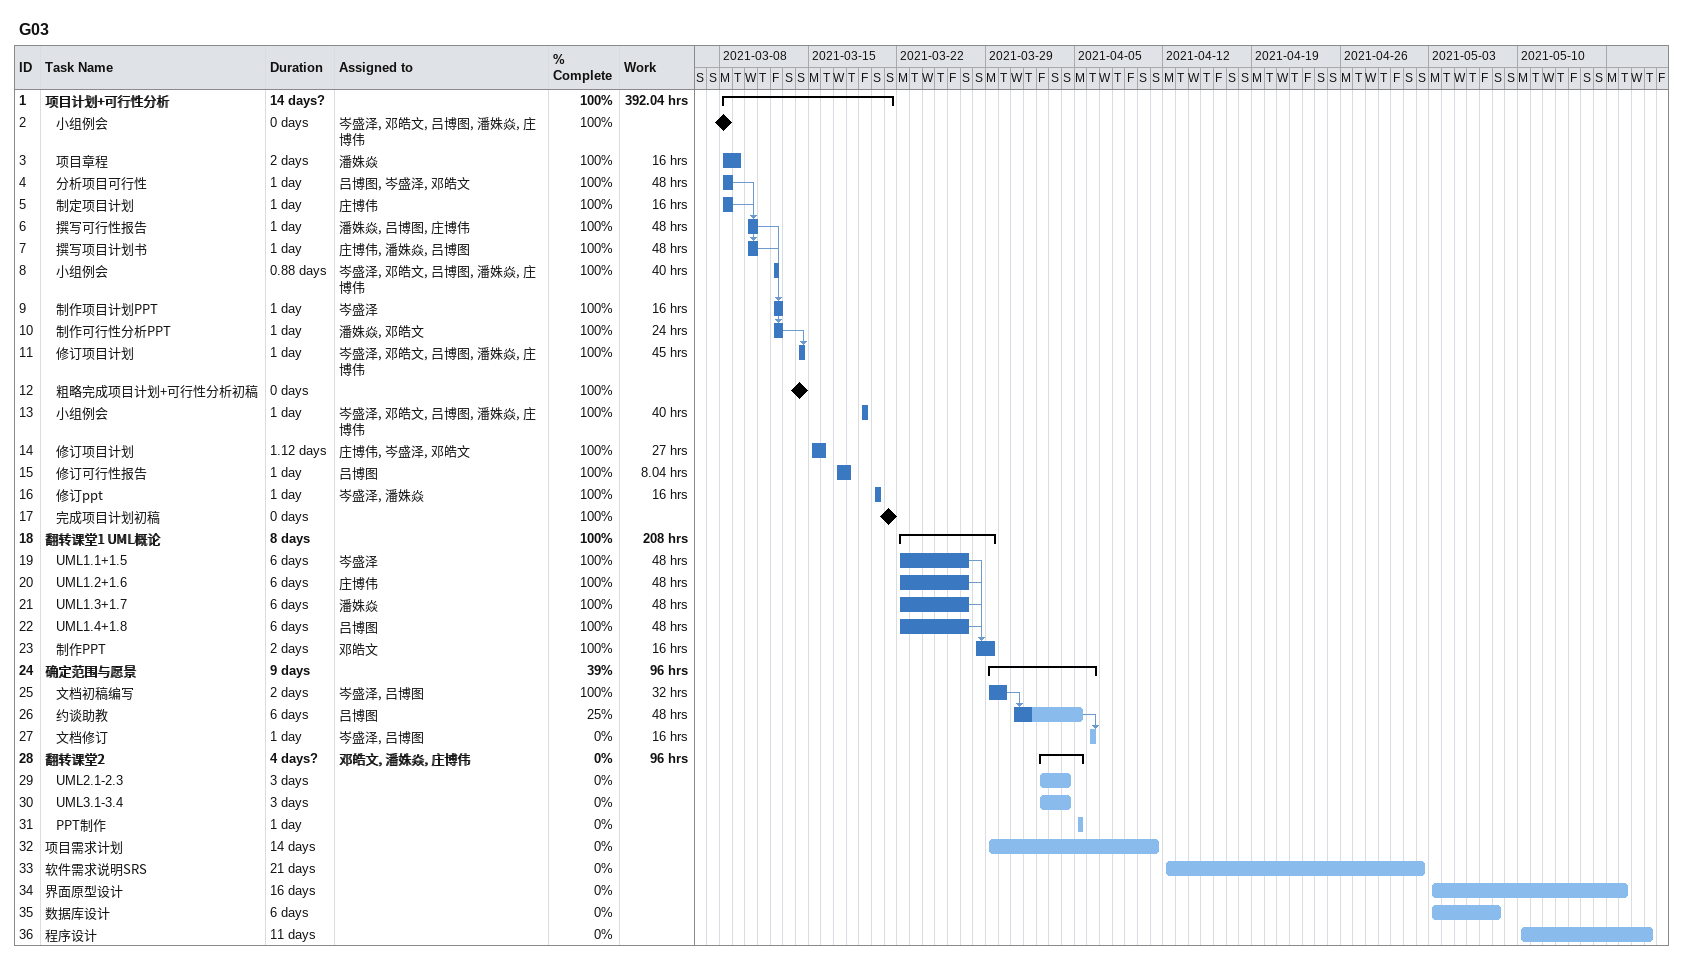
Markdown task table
G03

| ID | Level | Task | Duration | Start | Finish | Predecessors | Resources | % complete | Work (h) |
|---|---|---|---|---|---|---|---|---|---|
| 1 | 1 | **项目计划+可行性分析** | 14d? | 2021-03-08 | 2021-03-21 |  |  | 100 | 392.04 |
| 2 | 2 | 小组例会 | 0d | 2021-03-08 | 2021-03-08 |  | 岑盛泽, 邓皓文, 吕博图, 潘姝焱, 庄博伟 | 100 |  |
| 3 | 2 | 项目章程 | 2d | 2021-03-08 | 2021-03-09 |  | 潘姝焱 | 100 | 16 |
| 4 | 2 | 分析项目可行性 | 1d | 2021-03-08 | 2021-03-09 |  | 吕博图, 岑盛泽, 邓皓文 | 100 | 48 |
| 5 | 2 | 制定项目计划 | 1d | 2021-03-08 | 2021-03-09 |  | 庄博伟 | 100 | 16 |
| 6 | 2 | 撰写可行性报告 | 1d | 2021-03-10 | 2021-03-11 | 4 | 潘姝焱, 吕博图, 庄博伟 | 100 | 48 |
| 7 | 2 | 撰写项目计划书 | 1d | 2021-03-10 | 2021-03-11 | 5 | 庄博伟, 潘姝焱, 吕博图 | 100 | 48 |
| 8 | 2 | 小组例会 | 0.88d | 2021-03-12 | 2021-03-12 |  | 岑盛泽, 邓皓文, 吕博图, 潘姝焱, 庄博伟 | 100 | 40 |
| 9 | 2 | 制作项目计划PPT | 1d | 2021-03-12 | 2021-03-13 | 7 | 岑盛泽 | 100 | 16 |
| 10 | 2 | 制作可行性分析PPT | 1d | 2021-03-12 | 2021-03-13 | 6 | 潘姝焱, 邓皓文 | 100 | 24 |
| 11 | 2 | 修订项目计划 | 1d | 2021-03-14 | 2021-03-14 | 10 | 岑盛泽, 邓皓文, 吕博图, 潘姝焱, 庄博伟 | 100 | 45 |
| 12 | 2 | 粗略完成项目计划+可行性分析初稿 | 0d | 2021-03-14 | 2021-03-14 |  |  | 100 |  |
| 13 | 2 | 小组例会 | 1d | 2021-03-19 | 2021-03-19 |  | 岑盛泽, 邓皓文, 吕博图, 潘姝焱, 庄博伟 | 100 | 40 |
| 14 | 2 | 修订项目计划 | 1.12d | 2021-03-15 | 2021-03-16 |  | 庄博伟, 岑盛泽, 邓皓文 | 100 | 27 |
| 15 | 2 | 修订可行性报告 | 1d | 2021-03-17 | 2021-03-18 |  | 吕博图 | 100 | 8.04 |
| 16 | 2 | 修订ppt | 1d | 2021-03-20 | 2021-03-20 |  | 岑盛泽, 潘姝焱 | 100 | 16 |
| 17 | 2 | 完成项目计划初稿 | 0d | 2021-03-21 | 2021-03-21 |  |  | 100 |  |
| 18 | 1 | **翻转课堂1 UML概论** | 8d | 2021-03-22 | 2021-03-29 |  |  | 100 | 208 |
| 19 | 2 | UML1.1+1.5 | 6d | 2021-03-22 | 2021-03-27 |  | 岑盛泽 | 100 | 48 |
| 20 | 2 | UML1.2+1.6 | 6d | 2021-03-22 | 2021-03-27 |  | 庄博伟 | 100 | 48 |
| 21 | 2 | UML1.3+1.7 | 6d | 2021-03-22 | 2021-03-27 |  | 潘姝焱 | 100 | 48 |
| 22 | 2 | UML1.4+1.8 | 6d | 2021-03-22 | 2021-03-27 |  | 吕博图 | 100 | 48 |
| 23 | 2 | 制作PPT | 2d | 2021-03-28 | 2021-03-29 | 19, 20, 21, 22 | 邓皓文 | 100 | 16 |
| 24 | 1 | **确定范围与愿景** | 9d | 2021-03-29 | 2021-04-06 |  |  | 39 | 96 |
| 25 | 2 | 文档初稿编写 | 2d | 2021-03-29 | 2021-03-30 |  | 岑盛泽, 吕博图 | 100 | 32 |
| 26 | 2 | 约谈助教 | 6d | 2021-03-31 | 2021-04-05 | 25 | 吕博图 | 25 | 48 |
| 27 | 2 | 文档修订 | 1d | 2021-04-06 | 2021-04-06 | 26 | 岑盛泽, 吕博图 | 0 | 16 |
| 28 | 1 | **翻转课堂2** | 4d? | 2021-04-02 | 2021-04-05 |  | 邓皓文, 潘姝焱, 庄博伟 | 0 | 96 |
| 29 | 2 | UML2.1-2.3 | 3d | 2021-04-02 | 2021-04-04 |  |  | 0 |  |
| 30 | 2 | UML3.1-3.4 | 3d | 2021-04-02 | 2021-04-04 |  |  | 0 |  |
| 31 | 2 | PPT制作 | 1d | 2021-04-05 | 2021-04-05 |  |  | 0 |  |
| 32 | 1 | 项目需求计划 | 14d | 2021-03-29 | 2021-04-11 |  |  | 0 |  |
| 33 | 1 | 软件需求说明SRS | 21d | 2021-04-12 | 2021-05-02 |  |  | 0 |  |
| 34 | 1 | 界面原型设计 | 16d | 2021-05-03 | 2021-05-18 |  |  | 0 |  |
| 35 | 1 | 数据库设计 | 6d | 2021-05-03 | 2021-05-08 |  |  | 0 |  |
| 36 | 1 | 程序设计 | 11d | 2021-05-10 | 2021-05-20 |  |  | 0 |  |
